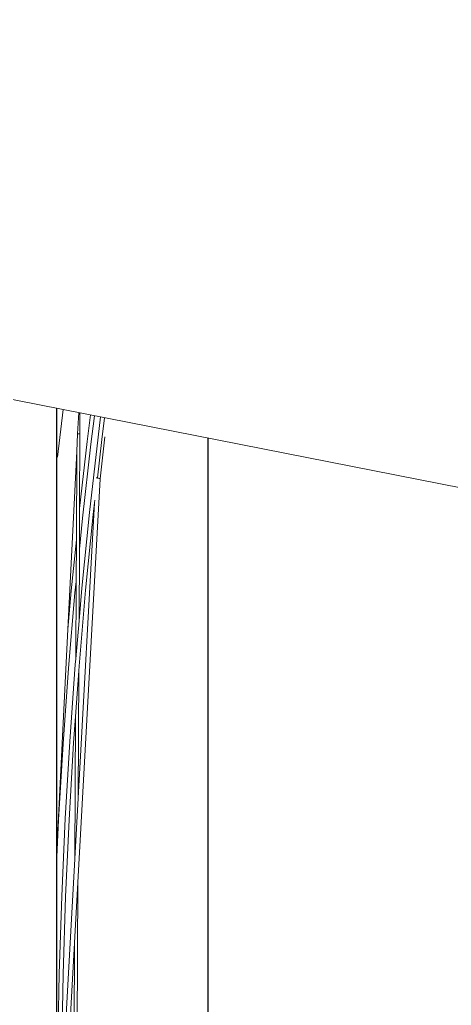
# Model space of a CAD drawing. Header units: inches. Extents: x 249 to 1192, y -18 to 440.
# Drawn here: x 633.387 to 634.332, y 181.315 to 183.476 of the extents above; entities that cross this region are included whole.
import ezdxf

# ---------------------------------------------------------------- set-up
doc = ezdxf.new("R2010")
doc.units = ezdxf.units.IN
doc.header["$MEASUREMENT"] = 0
doc.layers.add('DINDING', color=6, linetype='Continuous', lineweight=0)
doc.layers.add('VEGETASI', color=60, linetype='Continuous', lineweight=0)
doc.layers.add('KOLOM', color=5, linetype='Continuous')

# ---------------------------------------------------------------- blocks, each defined once
blk = doc.blocks.new('ampak samping')
for p, q in [((633.4695, 182.5169), (633.4814, 182.621)), ((633.5157, 182.6143), (633.5134, 182.5677)), ((633.5186, 182.6137), (633.5184, 182.5675)), ((633.5344, 182.5508), (633.5419, 182.6091)), ((633.5426, 182.5454), (633.5506, 182.6074)), ((633.5581, 182.5605), (633.5638, 182.6048)), ((633.5664, 182.555), (633.5726, 182.6031)), ((633.5134, 182.5677), (633.5115, 182.5291)), ((633.515, 182.5676), (633.5134, 182.5677)), ((633.5167, 182.5676), (633.515, 182.5676)), ((633.5167, 182.5676), (633.5174, 182.5676)), ((633.5174, 182.5676), (633.518, 182.5675)), ((633.5176, 182.4038), (633.5184, 182.5675)), ((633.518, 182.5675), (633.5183, 182.5675)), ((633.5183, 182.5675), (633.5184, 182.5675)), ((633.5393, 182.3955), (633.5581, 182.5605)), ((633.5568, 182.471), (633.5664, 182.555)), ((633.573, 182.561), (633.5629, 182.4694)), ((633.5176, 182.4038), (633.5344, 182.5508)), ((633.524, 182.3829), (633.5426, 182.5454)), ((633.5542, 182.4716), (633.5546, 182.4715)), ((633.5546, 182.4715), (633.555, 182.4714)), ((633.555, 182.4714), (633.5555, 182.4713)), ((633.5555, 182.4713), (633.5559, 182.4712)), ((633.5559, 182.4712), (633.5568, 182.471)), ((633.5568, 182.471), (633.5571, 182.4709)), ((633.5571, 182.4709), (633.5595, 182.4703)), ((633.5595, 182.4703), (633.5606, 182.47)), ((633.5606, 182.47), (633.5615, 182.4698)), ((633.5615, 182.4698), (633.5623, 182.4696)), ((633.5623, 182.4696), (633.5627, 182.4695)), ((633.5627, 182.4695), (633.5629, 182.4694)), ((633.5476, 182.3907), (633.5506, 182.4165)), ((633.5509, 182.4226), (633.5506, 182.4165)), ((633.4701, 181.2138), (633.4732, 181.3844)), ((633.4787, 181.2132), (633.4818, 181.3832))]:
    blk.add_line(p, q)
at = {"layer": 'DINDING'}
blk.add_lwpolyline([(629.8803, 185.8617), (629.8803, 183.9617), (630.2218, 183.4817), (630.948, 183.1817), (632.7467, 182.7657), (635.9659, 182.1317), (639.1078, 181.5317), (646.4328, 180.0667)], dxfattribs=at)
at = {"layer": 'KOLOM'}
for points in [[(633.4673, 182.6238), (633.4673, 180.0667)], [(633.7993, 180.0667), (633.7993, 182.5584)]]:
    blk.add_lwpolyline(points, dxfattribs=at)
at = {"layer": 'VEGETASI'}
for p, q in [((633.5115, 182.5291), (633.4922, 182.1398)), ((633.5106, 182.3355), (633.5115, 182.5291)), ((633.5629, 182.4694), (633.5138, 181.5845)), ((633.5506, 182.4165), (633.5147, 181.7693)), ((633.5172, 182.3147), (633.5176, 182.4038)), ((633.5172, 182.3147), (633.524, 182.3829)), ((633.5226, 182.2292), (633.5393, 182.3955)), ((633.531, 182.225), (633.5476, 182.3907)), ((633.4993, 182.2233), (633.5106, 182.3355)), ((633.5101, 182.244), (633.5106, 182.3355)), ((633.5165, 182.1577), (633.5172, 182.3147)), ((633.5076, 182.2191), (633.5101, 182.244)), ((633.5093, 182.0748), (633.5101, 182.244)), ((633.5165, 182.1577), (633.5226, 182.2292)), ((633.4922, 182.1398), (633.4993, 182.2233)), ((633.4935, 182.0542), (633.5076, 182.2191)), ((633.5167, 182.0582), (633.531, 182.225)), ((633.5093, 182.0748), (633.5165, 182.1577)), ((633.4922, 182.1398), (633.4673, 181.6396)), ((633.4961, 181.8935), (633.5082, 182.0619)), ((633.5082, 182.0619), (633.5093, 182.0748)), ((633.516, 182.0483), (633.5167, 182.0582)), ((633.4815, 181.8884), (633.4935, 182.0542)), ((633.5087, 181.9484), (633.516, 182.0483)), ((633.5147, 181.7693), (633.516, 182.0483)), ((633.5046, 181.8905), (633.5087, 181.9484)), ((633.5073, 181.6364), (633.5087, 181.9484)), ((633.4717, 181.7217), (633.4815, 181.8884)), ((633.4862, 181.7244), (633.4961, 181.8935)), ((633.4947, 181.722), (633.5046, 181.8905)), ((633.5147, 181.7693), (633.5073, 181.6364)), ((633.4673, 181.624), (633.4717, 181.7217)), ((633.4785, 181.5546), (633.4862, 181.7244)), ((633.4871, 181.5528), (633.4947, 181.722)), ((633.5073, 181.6364), (633.4782, 181.1123)), ((633.5138, 181.5845), (633.5064, 181.4517)), ((633.5108, 180.9436), (633.5138, 181.5845)), ((633.4732, 181.3844), (633.4785, 181.5546)), ((633.4818, 181.3832), (633.4871, 181.5528)), ((633.5064, 181.4517), (633.4787, 180.9517)), ((633.504, 180.9436), (633.5064, 181.4517))]:
    blk.add_line(p, q, dxfattribs=at)

msp = doc.modelspace()

# ---------------------------------------------------------------- block references
at = {"layer": 'DINDING'}
msp.add_blockref('ampak samping', (0, 0), dxfattribs=at)

doc.saveas('drawing.dxf')
